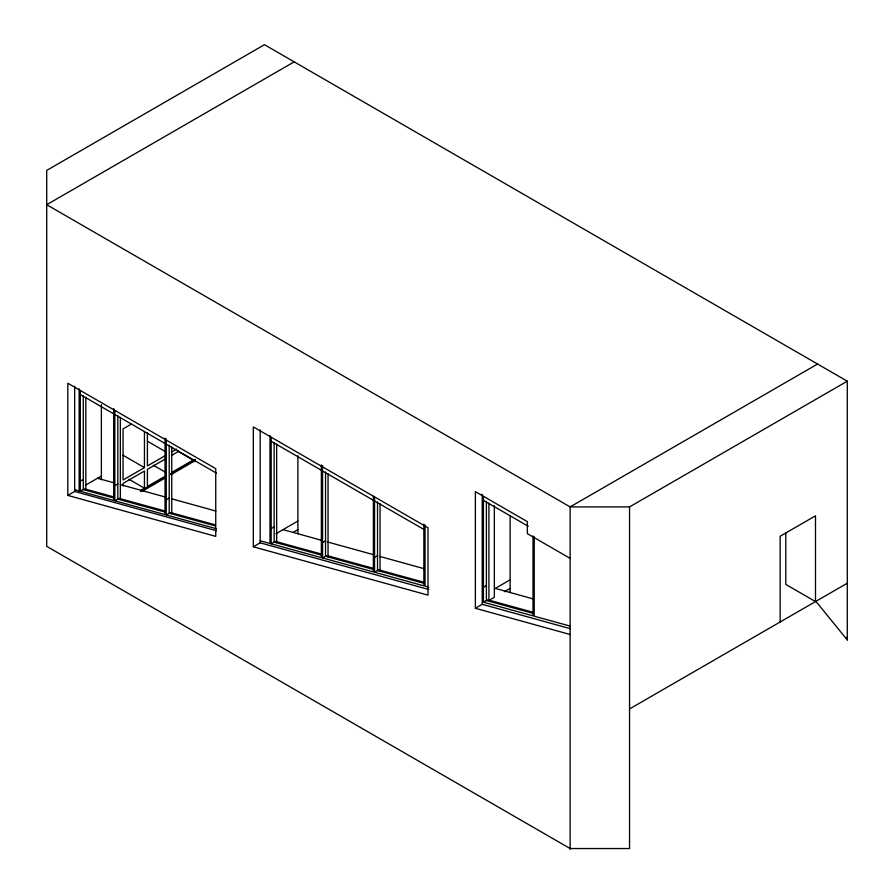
<?xml version="1.0" encoding="UTF-8"?>
<svg xmlns="http://www.w3.org/2000/svg" width="894" height="894" viewBox="0 0 894 894"><rect width="100%" height="100%" fill="white"/><g stroke="black" fill="none" stroke-linecap="round" stroke-linejoin="round"><path stroke-width="1.34" d="M294.16 61.854L46.711 204.715L570.126 506.909L629.544 506.909L847.288 381.19L847.288 639.959L815.887 601.349M131.373 424.069L123.059 428.874L123.059 479.977L144.448 467.629L144.448 431.724M80.315 481.218L83.287 479.508M67.81 495.421L215.745 536.378L215.745 468.657L67.81 383.247L67.81 495.421L74.671 491.454L216.437 530.712M85.869 484.984L101.38 476.033M166.429 454.945L147.421 465.919L147.421 432.763M171.782 451.861L176.531 449.112M114.845 485.632L117.818 483.911M166.429 458.376L147.421 469.35L147.421 486.504L166.429 475.519M171.782 455.281L178.901 451.168M114.845 410.491L114.845 500.796L119.058 498.36L165.301 511.089M140.883 490.27L144.448 488.213L144.448 471.06L123.059 483.408L123.059 486.057M171.782 472.434L193.16 460.086L177.716 451.168M140.704 491.063L166.083 476.413M170.91 473.619L195.082 459.672M140.704 491.231L166.083 476.58M170.91 473.798L195.082 459.84M141.911 491.398L166.083 477.441M170.91 474.647L195.082 460.701M166.239 499.768L169.212 498.059M166.239 438.831L166.239 514.944L170.452 512.508L215.376 524.867M271.173 528.645L274.145 526.935M253.315 546.782L427.991 595.147L427.991 527.739L253.315 426.896L253.315 546.782L260.176 542.826L428.729 589.492M276.045 533.662L297.881 521.057M271.173 437.289L271.173 543.82L275.386 541.384L321.628 554.101M293.31 532.276L297.881 529.628M322.566 542.613L325.539 540.892M322.566 465.618L322.566 557.957L326.779 555.52L373.569 568.394M374.552 557.364L377.514 555.655M374.552 496.975L374.552 572.261L378.765 569.824L424.08 582.296M817.574 364.037L570.126 506.909L570.126 849.3M483.419 587.235L486.392 585.525M510.128 579.826L495.276 588.397L532.813 598.79M483.419 496.371L483.419 602.221L487.632 599.785L533.226 612.334M570.126 558.359L527.359 533.662L527.359 521.649L475.373 491.644L475.373 608.266L482.235 604.31L570.316 628.694M488.828 600.5L494.348 597.304L494.348 505.669M504.417 591.705L510.128 588.397M629.544 708.942L847.288 583.223M113.873 496.93L84.528 488.862L80.315 491.298L80.315 390.555M113.963 498.025L83.287 489.577L83.287 395.595M165.379 512.173L117.818 499.087L117.818 415.565M215.443 525.951L169.212 513.223L169.212 445.223M320.957 554.984L274.145 542.099L274.145 442.351M373.658 569.489L325.539 556.247L325.539 471.998M424.169 583.391L377.514 570.551L377.514 502.003M533.316 613.429L486.392 600.511L486.392 501.411M74.671 489.744L113.661 500.472L113.661 408.469M114.845 500.796L165.044 514.609L165.044 438.138M166.239 514.944L216.437 528.756M260.176 540.792L269.988 543.485L269.988 435.523M271.173 543.82L321.371 557.632L321.371 464.936M322.566 557.957L373.357 571.937L373.357 496.282M374.552 572.261L423.857 585.838L423.857 524.107M428.729 587.168L425.052 586.162L425.052 525.069M483.419 602.221L533.025 615.877L533.025 535.908M570.305 626.135L534.221 616.201L534.221 536.679M97.513 478.268L113.65 482.738M120.377 484.593L166.105 497.254M171.48 498.751L215.856 511.033M283.029 529.628L321.985 540.423M327.36 541.909L374.385 554.928M379.76 556.414L424.102 568.696M475.373 608.266L570.126 634.505M847.288 381.19L264.456 44.7L46.711 170.408L46.711 546.357L570.126 848.54L629.544 848.54L629.544 506.909M483.419 500.372L528.298 526.287M271.173 441.29L423.857 529.438M80.315 394.556L113.661 413.81M114.845 414.492L165.044 443.48M166.239 444.162L216.437 473.149M147.421 441.223L166.429 452.196M153.355 465.238L166.429 472.781M123.059 455.281L144.448 467.629M129.004 479.296L144.448 488.213M846.26 637.411L847.288 639.959M785.792 532.913L785.792 584.43L815.496 601.573L815.496 515.827L780.149 536.232L780.149 621.989M510.128 516.084L510.128 592.532M488.917 503.188L488.917 600.075M482.235 494.348L482.235 604.31M380.039 503.724L380.039 571.311M328.053 473.786L328.053 556.917M297.881 455.761L297.881 533.729M276.671 444.15L276.671 542.692M260.176 429.869L260.176 542.826M171.737 447.022L171.737 513.637M120.344 417.319L120.344 499.411M101.38 404.814L101.38 479.709M85.813 397.327L85.813 489.845M79.13 388.767L79.13 490.962M74.671 386.197L74.671 491.454"/></g></svg>
